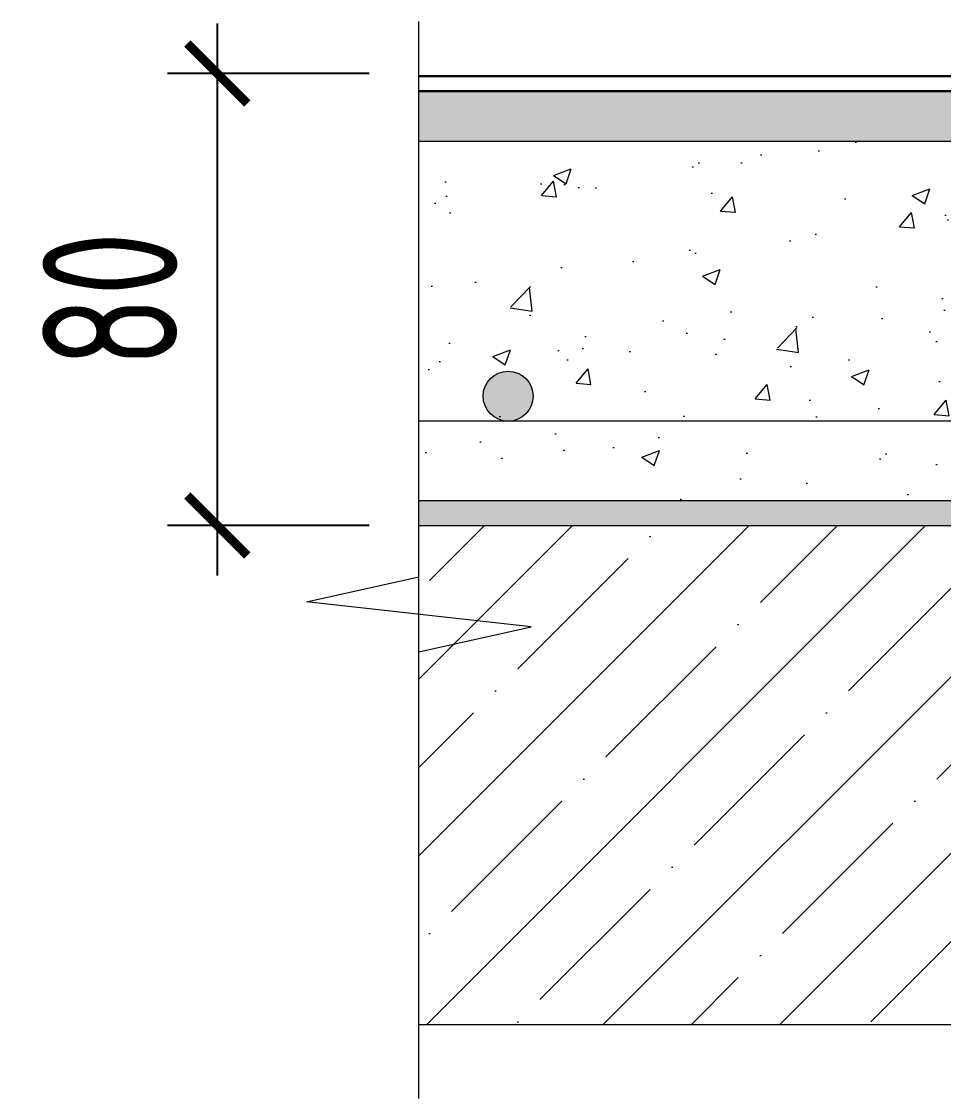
# Model space of a CAD drawing. Header units: millimetres. Extents: x 77165 to 11476408, y -193619 to 1121001.
# Drawn here: x 203348 to 205195, y 322030 to 324187 of the extents above; entities that cross this region are included whole.
import ezdxf

# ---------------------------------------------------------------- set-up
doc = ezdxf.new("R2010")
doc.units = ezdxf.units.MM
doc.layers.get('Defpoints').update_dxf_attribs({"color": 3})
doc.layers.add('Элементы узлов', color=7, linetype='Continuous', lineweight=9)
doc.styles.add('ISOCPEUR', font='isocpeur.ttf', dxfattribs={"width": 0.7, "height": 270})
doc.dimstyles.new('R_100', dxfattribs={"dimtxt": 270, "dimasz": 120, "dimexe": 100, "dimexo": 100, "dimgap": 80, "dimtad": 1, "dimdec": 0, "dimrnd": 5, "dimzin": 0, "dimdsep": 46, "dimtxsty": 'ISOCPEUR', "dimblk": 'ARCHTICK', "dimcen": 100, "dimdle": 100, "dimclrd": 256, "dimclre": 256, "dimclrt": 256, "dimadec": 0, "dimazin": 0, "dimtfac": 2, "dimtdec": 0, "dimtofl": 0, "dimtmove": 1, "dimatfit": 3, "dimfxl": 1, "dimtvp": 3, "dimtolj": 1, "dimtzin": 0, "dimarcsym": 0})

# ---------------------------------------------------------------- blocks, each defined once
blk = doc.blocks.new('*U615')
at = {"color": 8}
blk.add_lwpolyline([(0, -6.506), (0, 2.443), (2.25, 2.943), (-2.25, 3.443), (0, 3.943), (0, 15.068)], dxfattribs=at)
blk = doc.blocks.new('_ARCHTICK')
at = {"color": 0, "linetype": 'ByBlock', "const_width": 0.15}
blk.add_lwpolyline([(-0.5, -0.5), (0.5, 0.5)], dxfattribs=at)
blk = doc.blocks.new('*D633')
at = {"layer": 'Defpoints', "color": 0, "transparency": 16777216}
for p in [(204144.2, 324083.2), (203740.3, 323177.6), (204144.2, 323177.6)]:
    blk.add_point(p, dxfattribs=at)
at = {"layer": 'Элементы узлов', "lineweight": -2, "transparency": 16777216}
for p, q in [((203740.3, 324183.2), (203740.3, 323077.6)), ((204044.2, 324083.2), (203640.3, 324083.2)), ((204044.2, 323177.6), (203640.3, 323177.6))]:
    blk.add_line(p, q, dxfattribs=at)
at = {"layer": 'Элементы узлов', "lineweight": -2, "transparency": 16777216, "xscale": 120, "yscale": 120, "zscale": 120}
for p, rotation in [((203740.3, 324083.2), 90), ((203740.3, 323177.6), 270)]:
    blk.add_blockref('_ARCHTICK', p, dxfattribs=dict(at, rotation=rotation))
at = {"layer": 'Элементы узлов', "lineweight": 15, "transparency": 16777216, "insert": (203525.3, 323630.4), "char_height": 270, "attachment_point": 5, "rotation": 90, "style": 'ISOCPEUR'}
blk.add_mtext('\\A1;80', dxfattribs=at)

msp = doc.modelspace()

# ---------------------------------------------------------------- hatches: boundary and pattern name
at = {"layer": 'Элементы узлов', "transparency": 33554559}
h = msp.add_hatch(dxfattribs=at)
h.set_pattern_fill('AR-CONC', color=256, scale=0.5, style=0)
h.set_pattern_definition([(50, (802802.44, -1346631.06), (91.0923345, -7.9695428), [9.525, -104.775]), (355, (802802.44, -1346631.06), (-17.6217107, 95.5284226), [7.62, -83.820292]), (100.4514447, (802810.03, -1346631.72), (73.4706235, 87.558876), [8.0950044, -89.0451223]), (46.1842, (802802.44, -1346605.66), (135.5395204, -21.021164), [14.2875, -157.1625]), (96.635558, (802813.73, -1346607.41), (118.702067, 123.713062), [12.142512, -133.567804]), (351.184151, (802802.44, -1346605.66), (118.702067, 123.713062), [11.429984, -125.729866]), (21, (802815.14, -1346612.01), (75.8071956, -51.132599), [9.525, -104.775]), (326, (802815.14, -1346612.01), (30.901014, 92.093983), [7.62, -83.82]), (71.451445, (802821.46, -1346616.27), (106.7082096, 40.9613844), [8.0950044, -89.044969]), (37.5, (802802.44, -1346631.06), (1.5443016, 42.27751944), [0, -82.804, 0, -85.09, 0, -84.1375]), (7.5, (802802.44, -1346631.06), (33.4098313, 50.0902874), [0, -48.514, 0, -80.899, 0, -32.0675]), (327.5, (802774.118, -1346631.06), (67.7952976, -2.864372), [0, -31.75, 0, -99.06, 0, -131.445]), (317.5, (802761.42, -1346631.06), (74.0645907, 12.7132455), [0, -41.275, 0, -65.786, 0, -93.345])])
h.paths.add_polyline_path([(210969.62696, 323947.55402), (210969.62696, 324047.55402), (204144.21438, 324047.55402), (204144.21438, 323947.55402)])
at = {"layer": 'Элементы узлов', "ltscale": 100, "true_color": 0x000000}
h = msp.add_hatch(dxfattribs=at)
h.set_pattern_fill('AR-CONC', color=18, scale=50, style=0)
h.set_pattern_definition([(50, (-4474185.95, 1055824.17), (358.630091, -31.376067), [37.5, -412.5]), (355, (-4474185.95, 1055824.17), (-69.375667, 376.096067), [30, -330]), (100.4514445, (-4474156.06, 1055821.56), (289.254423, 344.719995), [31.870096, -350.571056]), (46.1842, (-4474185.95, 1055924.17), (533.620665, -82.75964), [56.25, -618.75]), (96.635635, (-4474141.5, 1055917.3), (467.33097, 487.0593), [47.80517, -525.85688]), (351.184164, (-4474185.95, 1055924.17), (467.33097, 487.0593), [45, -495]), (21, (-4474135.95, 1055899.17), (298.453526, -201.309445), [37.5, -412.5]), (326, (-4474135.95, 1055899.17), (121.657666, 362.575023), [30, -330]), (71.451445, (-4474111.08, 1055882.4), (420.111188, 161.265576), [31.870095, -350.571056]), (37.5, (-4474185.95, 1055824.17), (6.0799277, 166.446927), [0, -326, 0, -335, 0, -331.25]), (7.5, (-4474185.95, 1055824.17), (131.534769, 197.205856), [0, -191, 0, -318.5, 0, -126.25]), (327.5, (-4474297.45, 1055824.17), (266.911218, -11.277436), [0, -125, 0, -390, 0, -517.5]), (317.5, (-4474347.45, 1055824.17), (291.593085, 50.052491), [0, -162.5, 0, -259, 0, -367.5])])
h.paths.add_polyline_path([(210969.62696, 323947.55402), (204144.21438, 323947.55402), (204144.21438, 323227.55402), (210969.62696, 323227.55402)])
at = {"layer": 'Элементы узлов', "transparency": 33554687}
h = msp.add_hatch(color=256, dxfattribs=at)
h.set_gradient(color2=(0, 0, 0), tint=1, name='SPHERICAL')
h.paths.add_polyline_path([(204372.82603, 323436.62978, 1), (204272.82603, 323436.62978, 1)])
msp.add_hatch(color=256, dxfattribs=at).paths.add_polyline_path([(204144.21438, 323227.55402), (204144.21438, 323177.55402), (210969.62696, 323177.55402), (210969.62696, 323227.55402)])
at = {"layer": 'Элементы узлов', "ltscale": 100, "true_color": 0x000000}
h = msp.add_hatch(dxfattribs=at)
h.set_pattern_fill('ANSI35', color=18, scale=1000, style=0)
h.set_pattern_definition([(45, (-4474185.95, 1055674.17), (-176.776695, 176.776695), []), (45, (-4474009.17, 1055674.17), (-176.776695, 176.776695), [312.5, -62.5, 0, -62.5])])
h.paths.add_polyline_path([(210969.62696, 323177.55402), (204144.21438, 323177.55402), (204144.21438, 322177.55402), (210969.62696, 322177.55402)])

# ---------------------------------------------------------------- linework, layer by layer
at = {"layer": 'Элементы узлов', "lineweight": 30}
for p, q in [((204144.21438, 324077.55402), (210969.62696, 324077.55402)), ((204144.21438, 324047.55402), (210969.62696, 324047.55402))]:
    msp.add_line(p, q, dxfattribs=at)
at = {"layer": 'Элементы узлов'}
for points in [[(204144.21438, 323947.55402), (210969.62696, 323947.55402)], [(210969.62696, 323386.62978), (204144.21438, 323386.62978)], [(204144.21438, 323227.55402), (204144.21438, 323227.55402), (210969.62696, 323227.55402)]]:
    msp.add_lwpolyline(points, dxfattribs=at)
at = {"layer": 'Элементы узлов', "color": 18, "lineweight": 5, "ltscale": 100, "true_color": 0x000000}
msp.add_lwpolyline([(204144.21438, 323177.55402), (210969.62696, 323177.55402), (210969.62696, 322177.55402), (204144.21438, 322177.55402)], close=True, dxfattribs=at)
at = {"layer": 'Элементы узлов'}
msp.add_circle((204322.82603, 323436.62978), 50, dxfattribs=at)

# ---------------------------------------------------------------- block references
at = {"layer": 'Элементы узлов', "xscale": 100, "yscale": 100, "zscale": 100}
msp.add_blockref('*U615', (204144.21438, 322680.44819), dxfattribs=at)

# ---------------------------------------------------------------- dimensions: what is measured, and where the dimension line sits
at = {"layer": 'Элементы узлов', "lineweight": 15}
dim = msp.add_linear_dim(base=(203740.27309, 323177.55402), p1=(204144.21438, 324083.20058), p2=(204144.21438, 323177.55402), angle=90, text='80', dimstyle='R_100', override={"dimpost": '\\X'}, dxfattribs=at)
dim.commit()
dim.dimension.update_dxf_attribs({"geometry": '*D633', "text_midpoint": (203525.27309, 323630.3773)})

doc.saveas('drawing.dxf')
